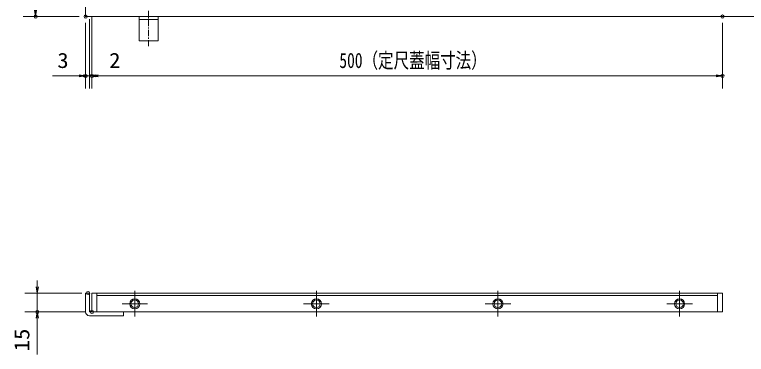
# Model space of a CAD drawing. Units: millimetres, scale not verified. Extents: x -1050 to 1050, y -742 to 742.
# Drawn here: x -584 to -4, y -22 to 247 of the extents above; entities that cross this region are included whole.
import ezdxf
from ezdxf.enums import TextEntityAlignment as Align

# ---------------------------------------------------------------- set-up
doc = ezdxf.new("R2010")
doc.units = ezdxf.units.MM
doc.header["$LTSCALE"] = 5
doc.header["$PDMODE"] = 32
doc.header["$PDSIZE"] = 2.5
doc.linetypes.add('CHAIN1', pattern=[8, 5, -1, 1, -1])
for name, color, linetype, lineweight in [('0-1_寸法注釈', 2, 'Continuous', 9), ('0-4_0', 2, 'Continuous', 9), ('0-5_DEFPOINTS', 134, 'Continuous', 9), ('0-6_枠', 7, 'Continuous', 9), ('0-7_蓋', 5, 'Continuous', 9), ('0-8_アンカー', 7, 'Continuous', 9), ('0-9_中心線', 6, 'CHAIN1', 9)]:
    doc.layers.add(name, color=color, linetype=linetype, lineweight=lineweight)
doc.styles.add('ＭＳ ゴシック', font='')
doc.styles.get('ＭＳ ゴシック').set_extended_font_data('MS Gothic')

# ---------------------------------------------------------------- blocks, each defined once
blk = doc.blocks.new('_OPEN')
at = {"layer": '0-4_0'}
blk.add_line((0, 0), (-5, 0), dxfattribs=at)
blk.add_lwpolyline([(-5, 0.833), (0, 0), (-5, -0.833)], dxfattribs=at)
blk = doc.blocks.new('A$C5D7C781A')
at = {"layer": '0-8_アンカー'}
for p, q in [((0, 118.78), (0, 22.26)), ((0, 118.78), (75, 118.78)), ((75, 118.78), (75, 22.26)), ((75, 33.76), (0, 33.76)), ((0, 22.26), (75, 22.26))]:
    blk.add_line(p, q, dxfattribs=at)
at = {"layer": '0-8_アンカー', "color": 6, "linetype": 'CHAIN1'}
blk.add_line((37.5, 140.11), (37.5, 0), dxfattribs=at)

msp = doc.modelspace()

# ---------------------------------------------------------------- linework, layer by layer
at = {"layer": '0-1_寸法注釈'}
for p, q in [((-532.786, 245.84), (-577.406, 245.84)), ((-524.786, 243.84), (-524.786, 188.822)), ((-524.786, 243.84), (-524.786, 188.822)), ((-522.786, 245.84), (-522.786, 188.822)), ((-522.786, 245.84), (-522.786, 188.822)), ((-527.786, 240.84), (-527.786, 188.822)), ((-22.786, 240.84), (-22.786, 188.822)), ((-532.786, 198.822), (-553.899, 198.822)), ((-529.786, 198.822), (-534.786, 198.822)), ((-524.786, 198.822), (-527.786, 198.822)), ((-524.786, 198.822), (-522.786, 198.822)), ((-519.786, 198.822), (-514.786, 198.822)), ((-517.786, 198.822), (-27.786, 198.822)), ((-517.786, 198.822), (-496.672, 198.822)), ((-566.071, 31.967), (-566.071, 36.967)), ((-530.786, 26.967), (-576.071, 26.967)), ((-566.071, 26.967), (-566.071, 11.967)), ((-527.786, 11.967), (-576.071, 11.967)), ((-566.071, 6.967), (-566.071, -21.57))]:
    msp.add_line(p, q, dxfattribs=at)
at = {"layer": '0-5_DEFPOINTS'}
for p in [(-567.406, 245.84), (-527.786, 245.84), (-527.786, 245.84), (-22.786, 245.84), (-527.786, 198.822), (-522.786, 198.822), (-22.786, 198.822), (-525.786, 26.967), (-566.071, 11.967), (-522.786, 11.967)]:
    msp.add_point(p, dxfattribs=at)
at = {"layer": '0-6_枠'}
for p, q in [((-527.786, 455.84), (-527.786, 245.84)), ((-527.786, 245.84), (177.214, 245.84)), ((-527.786, 26.967), (-527.786, 11.967)), ((-497.786, 11.967), (-524.786, 11.967))]:
    msp.add_line(p, q, dxfattribs=at)
for points in [[(-524.786, 11.967), (-524.786, 26.967), (-527.786, 26.967)], [(-497.786, 11.967), (-497.786, 8.967), (-524.786, 8.967)]]:
    msp.add_lwpolyline(points, dxfattribs=at)
msp.add_arc((-524.786, 11.967), 3, 180, 270, dxfattribs=at)
at = {"layer": '0-7_蓋'}
for p, q in [((-522.786, 26.967), (-22.786, 26.967)), ((-522.786, 26.967), (-522.786, 11.967)), ((-518.786, 26.967), (-518.786, 11.967)), ((-518.786, 24.967), (-26.786, 24.967)), ((-26.786, 26.967), (-26.786, 11.967)), ((-22.786, 26.967), (-22.786, 11.967)), ((-522.786, 11.967), (-22.786, 11.967))]:
    msp.add_line(p, q, dxfattribs=at)
for centre, radius in [((-488.786, 18.467), 4), ((-488.786, 18.467), 3), ((-344.786, 18.467), 4), ((-344.786, 18.467), 3), ((-200.786, 18.467), 4), ((-200.786, 18.467), 3), ((-56.786, 18.467), 4), ((-56.786, 18.467), 3)]:
    msp.add_circle(centre, radius, dxfattribs=at)
at = {"layer": '0-9_中心線'}
for p, q in [((-488.786, 28.577), (-488.786, 8.357)), ((-344.786, 28.577), (-344.786, 8.357)), ((-200.786, 28.577), (-200.786, 8.357)), ((-56.786, 8.357), (-56.786, 28.577)), ((-498.895, 18.467), (-478.676, 18.467)), ((-354.895, 18.467), (-334.676, 18.467)), ((-210.895, 18.467), (-190.676, 18.467)), ((-66.895, 18.467), (-46.676, 18.467))]:
    msp.add_line(p, q, dxfattribs=at)

# ---------------------------------------------------------------- block references
at = {"layer": '0-1_寸法注釈'}
for p, rotation in [((-567.406, 245.84), 270), ((-524.786, 198.822), 180), ((-522.786, 198.822), 180), ((-522.786, 198.822), 180), ((-566.071, 26.967), 270), ((-566.071, 11.967), 90)]:
    msp.add_blockref('_OPEN', p, dxfattribs=dict(at, rotation=rotation))
for p in [(-527.786, 198.822), (-524.786, 198.822), (-22.786, 198.822)]:
    msp.add_blockref('_OPEN', p, dxfattribs=at)
at = {"layer": '0-8_アンカー', "xscale": -0.2, "yscale": 0.2, "rotation": 180}
msp.add_blockref('A$C5D7C781A', (-485.286, 250.292), dxfattribs=at)

# ---------------------------------------------------------------- texts
at = {"layer": '0-1_寸法注釈', "color": 7, "style": 'ＭＳ ゴシック'}
for s, height, width, p in [('3', 12.02, 1.1, (-550.209, 201.509)), ('2', 12.02, 1.1, (-509.096, 201.509)), ('500（定尺蓋幅寸法）', 12.03, 0.75, (-326.583, 201.509))]:
    msp.add_text(s, height=height, dxfattribs=dict(at, width=width)).set_placement(p, align=Align.BOTTOM_LEFT)
at = {"layer": '0-1_寸法注釈', "color": 7, "style": 'ＭＳ ゴシック', "width": 1.1}
msp.add_text('15', height=12.02, rotation=90, dxfattribs=at).set_placement((-568.758, -19.19), align=Align.BOTTOM_LEFT)

doc.saveas('drawing.dxf')
